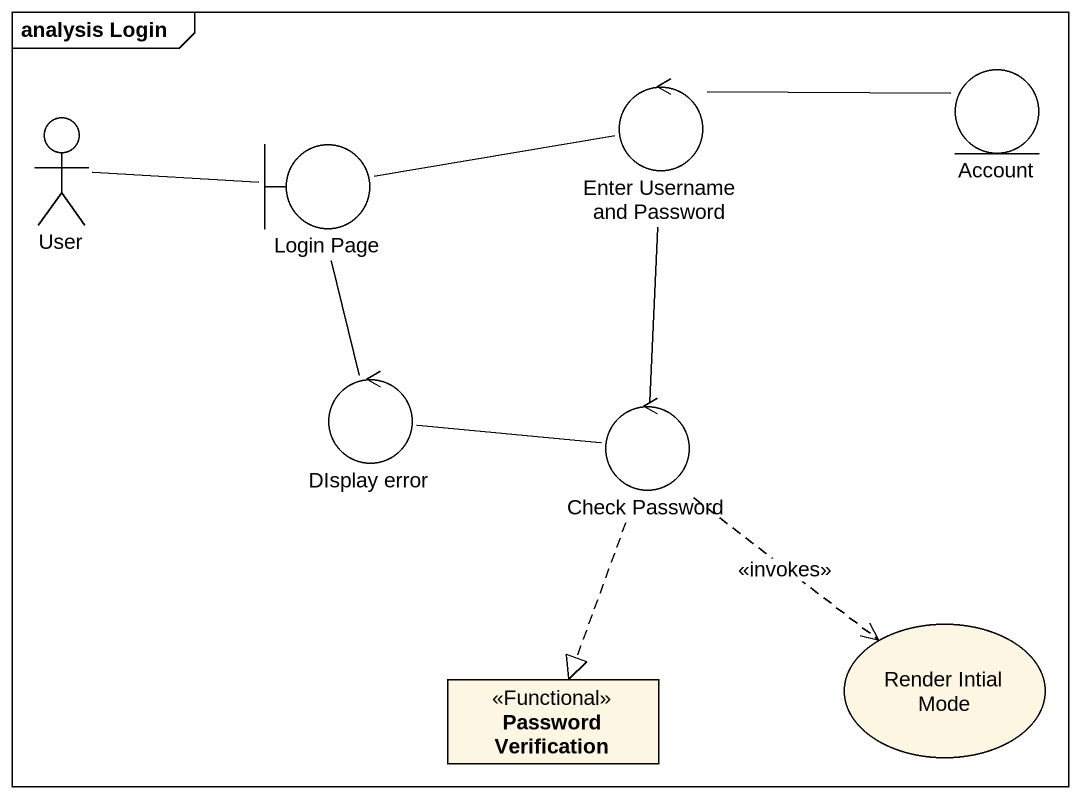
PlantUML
@startuml
mainframe analysis Login
allowmixing
hide circle
hide empty members
actor User
boundary "Login Page" as Login_Page
control "Enter Username and Password" as Enter_Username_and_Password
entity Account
control "DIsplay error" as DIsplay_error
control "Check Password" as Check_Password
usecase "Render Intial Mode" as Render_Intial_Mode
class "Password Verification" as Password_Verification <<Functional>>
User -right- Login_Page
Login_Page -right- Enter_Username_and_Password
Enter_Username_and_Password -right- Account
Enter_Username_and_Password -- Check_Password
DIsplay_error -up- Login_Page
Check_Password -left- DIsplay_error
Check_Password ..> Render_Intial_Mode : <<invokes>>
Check_Password ..|> Password_Verification
@enduml
